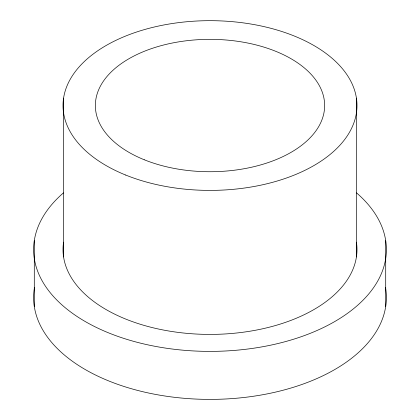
<?xml version="1.0" encoding="UTF-8"?>
<svg xmlns="http://www.w3.org/2000/svg" width="420" height="420" viewBox="0 0 420 420"><rect width="100%" height="100%" fill="white"/><g stroke="black" fill="none" stroke-linecap="round" stroke-linejoin="round"><path stroke-width="0.63" d="M385.707 240.676L385.707 306.432M356.423 98.144L356.423 256.946M63.578 98.144L63.578 256.946M34.293 240.676L34.293 306.432M356.423 242.156A146.984 84.861 0 0 1 210 334.409A146.984 84.861 0 0 1 63.578 242.156M356.522 192.864A176.379 101.834 0 0 1 326.356 326.083A176.379 101.834 0 0 1 93.644 326.083A176.379 101.834 0 0 1 63.478 192.864M385.502 287.422A176.379 101.834 0 0 1 210 399.389A176.379 101.834 0 0 1 34.498 287.422M125.695 175.051A146.984 84.861 0 0 0 356.423 112.933A146.984 84.861 0 0 0 147.882 28.628A146.984 84.861 0 0 0 125.695 175.051M144.244 159.758A114.644 66.192 0 0 0 324.209 111.305A114.644 66.192 0 0 0 161.548 45.549A114.644 66.192 0 0 0 144.244 159.758"/></g></svg>
